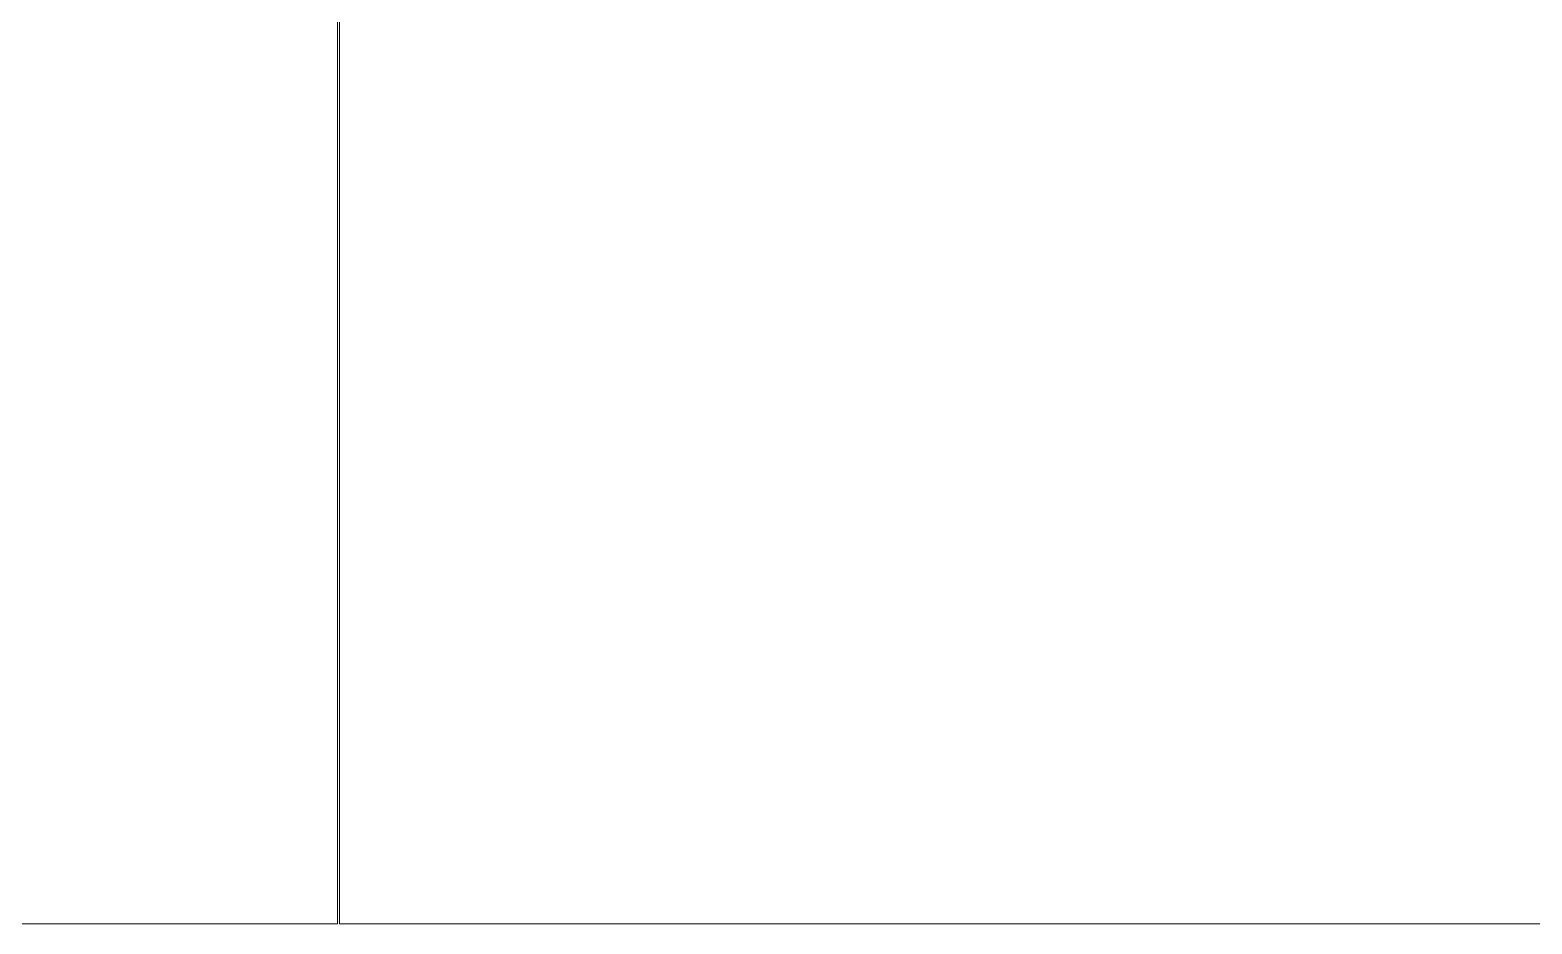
# Model space of a CAD drawing. Header units: millimetres. Extents: x -20608 to 106651, y -8981 to 93550.
# Drawn here: x 35833 to 36503, y 5 to 404 of the extents above; entities that cross this region are included whole.
import ezdxf

# ---------------------------------------------------------------- set-up
doc = ezdxf.new("R2010")
doc.units = ezdxf.units.MM
doc.layers.add('A-DOOR-GLAZ', color=152, linetype='Continuous', lineweight=5)
doc.layers.add('CUA', color=31, linetype='Continuous', lineweight=9)

# ---------------------------------------------------------------- blocks, each defined once
blk = doc.blocks.new('CUA KINH BAN LE SAN MO 2 HUONG - Type 1-V145-MẶT ĐỨNG 1-14')
at = {"layer": 'CUA', "lineweight": 5}
h = blk.add_hatch(dxfattribs=at)
h.set_pattern_fill('FP_8', color=256, style=0, pattern_type=2)
h.set_pattern_definition([(48.396, (16713.5, 1401.6), (-213.39, 1791.69), [239.81, -2477.68]), (48.396, (16664.5, 1456.7), (-213.39, 1791.69), [239.81, -2477.68]), (48.396, (16597.2, 1325.7), (-213.39, 1791.69), [516.51, -2200.97]), (48.396, (15486.5, 2763), (-213.39, 1791.69), [239.81, -2477.68]), (48.396, (15437.6, 2818.2), (-213.39, 1791.69), [239.81, -2477.68]), (48.396, (15370.2, 2687.1), (-213.39, 1791.69), [516.51, -2200.97])])
h.paths.add_polyline_path([(35261.32, 5), (35970.2, 5), (35970.2, 2169), (35261.32, 2169), (35261.32, 2119), (35110.2, 2119), (35110.2, 55), (35261.32, 55)], flags=0)
h.paths.add_polyline_path([(35916.7, 502.01), (35908.95, 503.15), (35905.39, 507.5), (35903.6, 515), (35905.39, 522.5), (35910.26, 527.99), (35918.29, 526.98), (35914.59, 522.5), (35912.8, 515), (35914.59, 507.5), (35919.46, 502.01)], flags=0)
h.paths.add_polyline_path([(35939.49, 505.47), (35939.27, 509.81), (35945.27, 514.64), (35942.66, 509.23), (35941.53, 507.89)], flags=0)
h.paths.add_polyline_path([(35929.01, 966.95), (35927.23, 962.06), (35928.44, 967.13), (35928.9, 966.99)], flags=0)
h.paths.add_polyline_path([(35944.87, 522.76), (35947.07, 520.84), (35943.82, 519.34)], flags=0)
h.paths.add_polyline_path([(35935.8, 511.71), (35934.13, 515.36), (35925.07, 512.35), (35925.07, 513.33), (35927.23, 518.78), (35925.67, 519.45), (35927.23, 524.95), (35925.3, 526.09), (35929.02, 533.16), (35928.9, 550), (35927.23, 550), (35929.02, 950), (35931.14, 950), (35924.39, 981.58), (35919.5, 987.72), (35918.29, 990.42), (35921.66, 993.26), (35925.21, 987.6), (35929.9, 989.02), (35930.64, 993.96), (35933.14, 993.54), (35939.26, 980.78), (35939.26, 985.85), (35942.38, 985.36), (35944.76, 984.98), (35945.43, 984.86), (35949.12, 976.2), (35952.49, 970.16), (35953.02, 969.84), (35957.2, 950), (35955.04, 550), (35954.85, 550), (35953.02, 530.16), (35943.82, 525.92), (35942.38, 526.57), (35936.28, 512.9)], flags=0)
h.paths.add_polyline_path([(35932.63, 505.47), (35935.8, 511.71), (35937.68, 508.62), (35934.13, 506.41)], flags=0)
h.paths.add_polyline_path([(35921.66, 506.74), (35918.98, 511.12), (35924.39, 517.56), (35924.78, 515.52), (35922.03, 507.5)], flags=0)
h.paths.add_polyline_path([(35920.95, 515.52), (35918.29, 518.61), (35921, 517.97)], flags=0)
h.paths.add_polyline_path([(35916.7, 972.01), (35908.95, 973.15), (35905.39, 977.5), (35903.6, 985), (35905.39, 992.5), (35910.26, 997.99), (35918.29, 996.98), (35914.59, 992.5), (35912.8, 985), (35914.59, 977.5), (35919.46, 972.01)], flags=0)
h.paths.add_polyline_path([(35937.86, 976.7), (35937.37, 981.94), (35934.79, 980.78), (35936.01, 977.29), (35937.68, 976.76)], flags=0)
h = blk.add_hatch(dxfattribs=at)
h.set_pattern_fill('FP_6', color=256, style=0, pattern_type=2)
h.set_pattern_definition([(48.396, (16713.5, 1401.6), (-0.004, 2032), [239.81, -2477.68]), (48.396, (16664.5, 1456.7), (-0.004, 2032), [239.81, -2477.68]), (48.396, (16597.2, 1325.7), (-0.004, 2032), [516.51, -2200.97]), (48.396, (15486.5, 2763), (-0.004, 2032), [239.81, -2477.68]), (48.396, (15437.6, 2818.2), (-0.004, 2032), [239.81, -2477.68]), (48.396, (15370.2, 2687.1), (-0.004, 2032), [516.51, -2200.97])])
h.paths.add_polyline_path([(35971.09, 5), (36684.57, 5), (36684.57, 55), (36831.09, 55), (36831.09, 2119), (36684.57, 2119), (36684.57, 2169), (35971.09, 2169), (35971.09, 389.24)], flags=0)
h.paths.add_polyline_path([(36020.25, 502.01), (36017.71, 502.01), (36012.83, 507.5), (36011.05, 515), (36012.83, 522.5), (36017.71, 527.99), (36026.91, 527.99), (36022.03, 522.5), (36020.25, 515), (36022.55, 506.74), (36024.15, 502.01), (36020.7, 502.01)], flags=0)
h.paths.add_polyline_path([(36052.32, 522.76), (36054.52, 520.84), (36051.27, 519.34)], flags=0)
h.paths.add_polyline_path([(36043.25, 511.71), (36041.27, 515.17), (36032.66, 512.37), (36031.83, 512.28), (36029.1, 506.74), (36025.74, 509.58), (36031.83, 518.42), (36035.01, 523.62), (36036.23, 529.96), (36035.89, 550), (36034.68, 550), (36036.47, 950), (36038.58, 950), (36035.2, 981.03), (36034.68, 983.32), (36034.68, 987.32), (36037.35, 989.02), (36038.09, 993.96), (36040.59, 993.54), (36046.7, 980.78), (36046.7, 985.85), (36049.83, 985.36), (36052.2, 984.98), (36052.88, 984.86), (36056.56, 976.2), (36059.93, 970.16), (36060.46, 969.84), (36064.65, 950), (36062.48, 550), (36062.3, 550), (36060.46, 530.16), (36051.27, 525.92), (36049.83, 526.57), (36043.72, 512.9)], flags=0)
h.paths.add_polyline_path([(36046.1, 509.23), (36052.72, 514.64), (36050.1, 509.23), (36046.72, 506.45)], flags=0)
h.paths.add_polyline_path([(36040.08, 505.47), (36043.25, 511.71), (36045.12, 508.62), (36041.19, 506.17)], flags=0)
h.paths.add_polyline_path([(36033.56, 532.13), (36036.26, 534.49), (36034.66, 532.48)], flags=0)
h.paths.add_polyline_path([(36025.74, 972.01), (36017.71, 972.01), (36012.83, 977.5), (36011.05, 985), (36012.83, 992.5), (36017.71, 997.99), (36026.91, 997.99), (36022.03, 992.5), (36020.25, 985), (36022.03, 977.5), (36026.91, 972.01)], flags=0)
h.paths.add_polyline_path([(36045.3, 976.7), (36045.12, 981.75), (36042.24, 980.78), (36043.46, 977.29), (36045.12, 976.76)], flags=0)
h.paths.add_polyline_path([(36028.39, 984.48), (36025.74, 990.42), (36029.48, 992.5), (36032.51, 982.03), (36028.5, 984.42)], flags=0)
h.paths.add_polyline_path([(36028.5, 978.88), (36025.74, 983.3), (36028.44, 982.03)], flags=0)
h = blk.add_hatch(dxfattribs=at)
h.set_pattern_fill('FP_7', color=256, style=0, pattern_type=2)
h.set_pattern_definition([(65.302, (59863, 1401.56), (0.008, 2032), [197.37, -2039.22]), (65.302, (59837.6, 1456.7), (0.008, 2032), [197.37, -2039.22]), (65.302, (59802.7, 1325.7), (0.008, 2032), [425.11, -1811.484]), (65.302, (59227.5, 2763), (0.008, 2032), [197.37, -2039.22]), (65.302, (59202.1, 2818.2), (0.008, 2032), [197.37, -2039.22]), (65.302, (59167.24, 2687.1), (0.008, 2032), [425.11, -1811.484])])
h.paths.add_polyline_path([(35970.2, 5), (35971.09, 5), (35970.2, 389.24)], flags=0)
at = {"layer": 'A-DOOR-GLAZ', "color": 7}
for p, q in [((35970.2, 5), (35970.2, 2169)), ((35971.09, 2169), (35971.09, 5)), ((35261.32, 5), (35970.2, 5)), ((35971.09, 5), (36684.57, 5))]:
    blk.add_line(p, q, dxfattribs=at)
blk = doc.blocks.new('ALC1807-ASCENT PLAZA-TANG 1_2_rvt-1-MẶT ĐỨNG 1-14')
at = {"color": 10, "lineweight": 9}
blk.add_blockref('CUA KINH BAN LE SAN MO 2 HUONG - Type 1-V145-MẶT ĐỨNG 1-14', (0, 0), dxfattribs=at)

msp = doc.modelspace()

# ---------------------------------------------------------------- block references
at = {"lineweight": 5}
msp.add_blockref('ALC1807-ASCENT PLAZA-TANG 1_2_rvt-1-MẶT ĐỨNG 1-14', (0, 0), dxfattribs=at)

doc.saveas('drawing.dxf')
